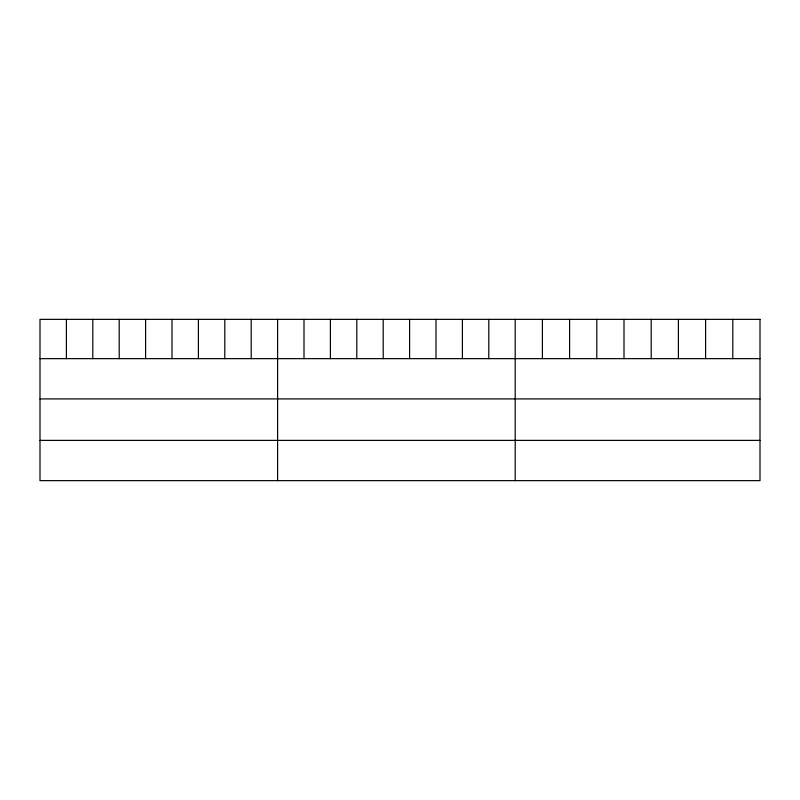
<?xml version="1.0" encoding="UTF-8"?>
<svg xmlns="http://www.w3.org/2000/svg" width="800" height="800" viewBox="0 0 800 800"><rect width="100%" height="100%" fill="white"/><g stroke="black" fill="none" stroke-linecap="round" stroke-linejoin="round"><path stroke-width="1.2" d="M40 358.65L760 358.65M40 398.91L760 398.91M40 440.38L760 440.38M732.8 319.36L732.8 358.65M705.6 319.36L705.6 358.65M678.4 319.36L678.4 358.65M651.2 319.36L651.2 358.65M624 319.36L624 358.65M596.8 319.36L596.8 358.65M569.6 319.36L569.6 358.65M542.4 319.36L542.4 358.65M515.2 319.36L515.2 480.64M488.8 319.36L488.8 358.65M462.4 319.36L462.4 358.65M436 319.36L436 358.65M409.6 319.36L409.6 358.65M383.2 319.36L383.2 358.65M356.8 319.36L356.8 358.65M330.4 319.36L330.4 358.65M304 319.36L304 358.65M277.6 319.36L277.6 480.64M251.2 319.36L251.2 358.65M224.8 319.36L224.8 358.65M198.4 319.36L198.4 358.65M172 319.36L172 358.65M145.6 319.36L145.6 358.65M119.2 319.36L119.2 358.65M92.8 319.36L92.8 358.65M66.4 319.36L66.4 358.65M760 319.36L40 319.36L40 480.64L760 480.64L760 319.36"/></g></svg>
